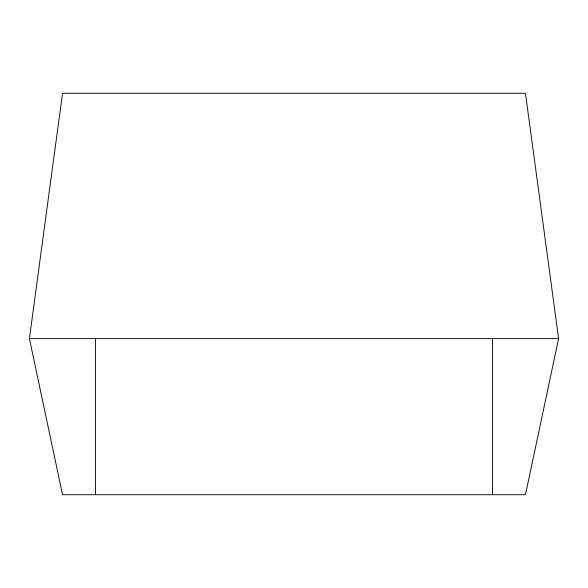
<?xml version="1.0" encoding="UTF-8"?>
<svg xmlns="http://www.w3.org/2000/svg" width="588" height="588" viewBox="0 0 588 588"><rect width="100%" height="100%" fill="white"/><g stroke="black" fill="none" stroke-linecap="round" stroke-linejoin="round"><path stroke-width="0.88" d="M29.4 338.607L62.541 93.279L525.459 93.279L558.6 338.607L525.459 494.721L62.541 494.721L29.4 338.607L558.6 338.607M492.45 338.607L492.45 494.721M95.55 338.607L95.55 494.721"/></g></svg>
